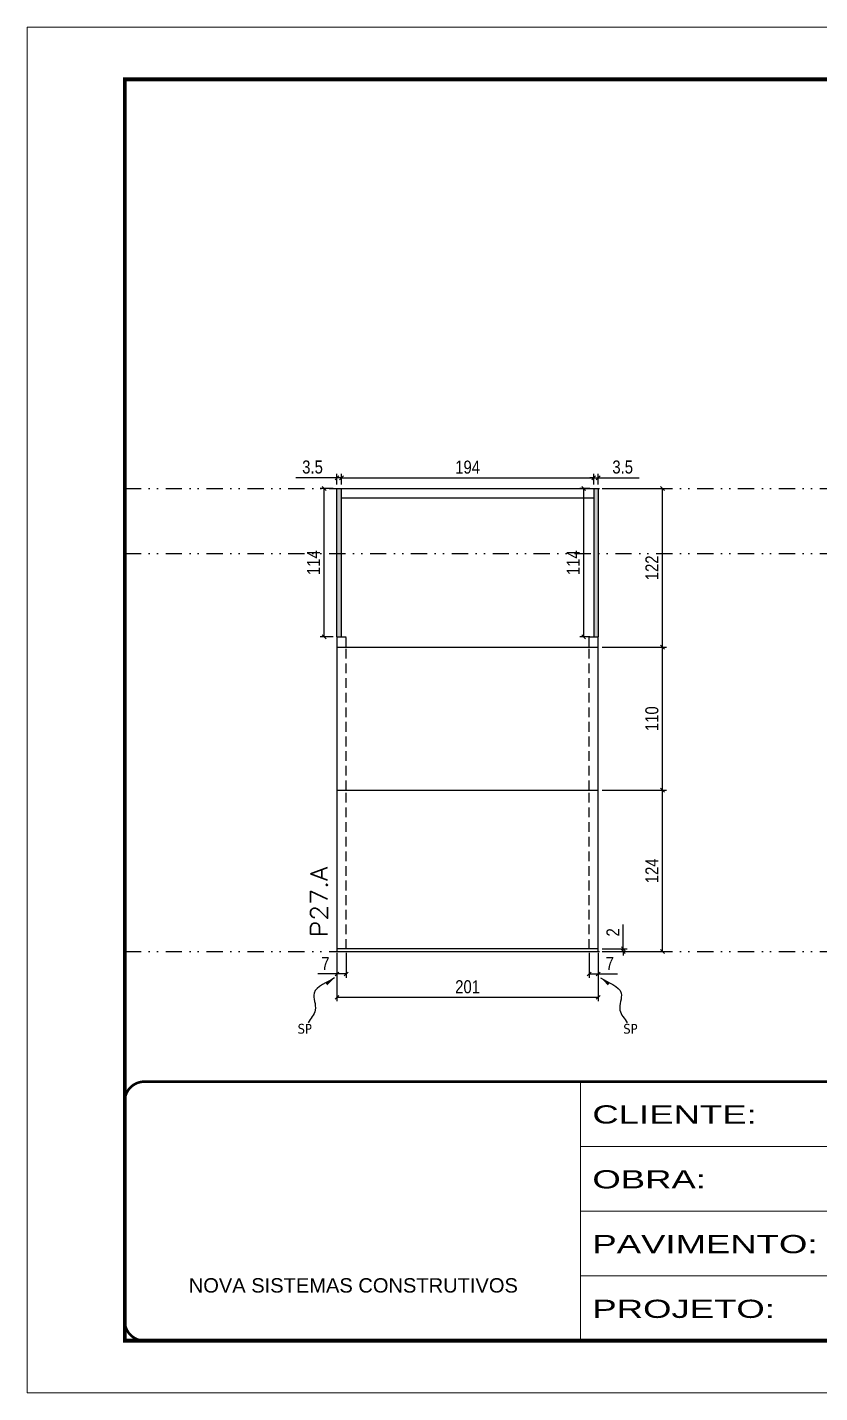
# Model space of a CAD drawing. Extents: x 14400 to 27878, y -21631 to 6985.
# Drawn here: x 15998 to 16608, y -6700 to -5650 of the extents above; entities that cross this region are included whole.
import ezdxf

# ---------------------------------------------------------------- set-up
doc = ezdxf.new("R2010")
doc.units = 0
for name, pattern in [('CONTINUO', [0]), ('DASHED', [0.75, 0.5, -0.25]), ('DIVIDE2', [0.625, 0.25, -0.125, 0, -0.125, 0, -0.125]), ('HIDDEN', [0.375, 0.25, -0.125])]:
    doc.linetypes.add(name, pattern=pattern)
for name, color, linetype in [('COTA', 241, 'Continuous'), ('Nível', 160, 'Continuous'), ('Painéis', 200, 'Continuous'), ('SARR_2.2x7', 40, 'Continuous'), ('Sarrafo de Pressão', 42, 'HIDDEN'), ('texto', 7, 'Continuous')]:
    doc.layers.add(name, color=color, linetype=linetype)
for name, color, linetype, lineweight in [('Folhas', 255, 'Continuous', 9), ('SARRAFO DE PRESSAO', 251, 'DASHED', 9), ('Texto Seção', 7, 'Continuous', 15)]:
    doc.layers.add(name, color=color, linetype=linetype, lineweight=lineweight)
doc.styles.add('ARIAL', font='arial.ttf')
doc.styles.add('COTA TECNICA', font='techl___.ttf', dxfattribs={"height": 10})
doc.styles.add('COTA TECNICA-50', font='techl___.ttf', dxfattribs={"height": 10})
doc.styles.add('REGUA-120', font='ROMANS.shx', dxfattribs={"height": 15})
doc.styles.get("Standard").update_dxf_attribs({"font": 'arial.ttf'})
doc.styles.add('Tecnologia', font='')
doc.styles.get('Tecnologia').set_extended_font_data('Forgotten Futurist')
doc.dimstyles.new('COTA PAINEL-50', dxfattribs={"dimtxt": 10, "dimasz": 3, "dimexe": 3, "dimexo": 3, "dimgap": 3, "dimtad": 1, "dimdec": 1, "dimzin": 12, "dimdsep": 46, "dimtxsty": 'COTA TECNICA-50', "dimblk1": 'OBLIQUE', "dimblk2": 'OBLIQUE', "dimsah": 1, "dimcen": 0.9, "dimclrd": 4, "dimclre": 4, "dimclrt": 240, "dimadec": 1, "dimazin": 3, "dimtfac": 1, "dimtdec": 1, "dimtmove": 0, "dimatfit": 3, "dimfxl": 1, "dimtolj": 1, "dimtzin": 12, "dimarcsym": 0})
doc.dimstyles.new('PAINEL', dxfattribs={"dimtxt": 10, "dimasz": 3, "dimexe": 3, "dimexo": 3, "dimgap": 3, "dimtad": 1, "dimdec": 1, "dimzin": 12, "dimdsep": 46, "dimtxsty": 'COTA TECNICA', "dimblk1": 'OBLIQUE', "dimblk2": 'OBLIQUE', "dimsah": 1, "dimcen": 0.9, "dimclrd": 4, "dimclre": 4, "dimclrt": 240, "dimadec": 1, "dimazin": 3, "dimtfac": 1, "dimtdec": 1, "dimtmove": 0, "dimatfit": 3, "dimfxl": 1, "dimtolj": 1, "dimtzin": 12, "dimarcsym": 0})
doc.dimstyles.get("Standard").update_dxf_attribs({"dimtxt": 0.18, "dimasz": 0.18, "dimexe": 0.18, "dimexo": 0.0625, "dimgap": 0.09, "dimtad": 0, "dimtih": 1, "dimtoh": 1, "dimdec": 4, "dimzin": 0, "dimdsep": 46, "dimtxsty": 'Standard', "dimcen": 0.09, "dimadec": 0, "dimazin": 0, "dimtfac": 1, "dimtdec": 4, "dimtofl": 0, "dimtmove": 0, "dimatfit": 3, "dimfxl": 1, "dimtolj": 1, "dimtzin": 0, "dimarcsym": 0})

# ---------------------------------------------------------------- blocks, each defined once
blk = doc.blocks.new('9999999999')
at = {"color": 30, "linetype": 'CONTINUO'}
for p, q in [((98564.6, 34230.2), (98564.6, 34429.4)), ((98564.6, 34379.6), (99584, 34379.6)), ((98564.6, 34329.8), (99488, 34329.8)), ((98564.6, 34280), (99488, 34280))]:
    blk.add_line(p, q, dxfattribs=at)
at = {"color": 30, "linetype": 'CONTINUO', "const_width": 2}
blk.add_lwpolyline([(99584, 34230.2), (99584, 34414.4, 0.414214), (99569, 34429.4), (98229, 34429.4, 0.414214), (98214, 34414.4), (98214, 34245.2, 0.414214), (98229, 34230.2), (99584, 34230.2)], format="xyb", dxfattribs=at)
at = {"layer": 'Folhas'}
blk.add_lwpolyline([(98139, 34190.2), (99624, 34190.2), (99624, 35240.2), (98139, 35240.2)], close=True, dxfattribs=at)
at = {"layer": 'Folhas', "color": 30, "const_width": 3}
blk.add_lwpolyline([(98214, 34230.2), (99584, 34230.2), (99584, 35200.2), (98214, 35200.2)], close=True, dxfattribs=at)
at = {"color": 7, "linetype": 'Continuous', "ltscale": 5, "style": 'ARIAL'}
blk.add_text('NOVA SISTEMAS CONSTRUTIVOS', height=11.059, dxfattribs=at).set_placement((98263.2, 34267.2))
at = {"layer": 'Folhas', "color": 7, "style": 'Tecnologia', "width": 1.5}
for s, p in [('CLIENTE:', (98573.7, 34397.2)), ('OBRA:', (98573.7, 34347.3)), ('PAVIMENTO:', (98573.7, 34297.5)), ('PROJETO:', (98573.7, 34247.7))]:
    blk.add_text(s, height=14, dxfattribs=at).set_placement(p)
blk = doc.blocks.new('_Oblique')
at = {"color": 0, "linetype": 'ByBlock', "lineweight": -2}
blk.add_line((-0.5, -0.5), (0.5, 0.5), dxfattribs=at)
blk = doc.blocks.new('*D2222')
at = {"layer": 'COTA', "color": 4, "lineweight": -2, "transparency": 16777216}
for p, q in [((16236.7, -6361.3), (16236.7, -6398.6)), ((16437.7, -6361.3), (16437.7, -6398.6)), ((16437.7, -6395.6), (16236.7, -6395.6))]:
    blk.add_line(p, q, dxfattribs=at)
at = {"layer": 'Defpoints', "color": 0, "transparency": 16777216}
for p in [(16236.7, -6358.3), (16437.7, -6358.3), (16236.7, -6395.6)]:
    blk.add_point(p, dxfattribs=at)
at = {"layer": 'COTA', "color": 4, "lineweight": -2, "transparency": 16777216, "xscale": 3, "yscale": 3, "zscale": 3, "rotation": 180}
blk.add_blockref('_Oblique', (16236.7, -6395.6), dxfattribs=at)
at = {"layer": 'COTA', "color": 4, "lineweight": -2, "transparency": 16777216, "xscale": 3, "yscale": 3, "zscale": 3}
blk.add_blockref('_Oblique', (16437.7, -6395.6), dxfattribs=at)
at = {"layer": 'COTA', "color": 240, "transparency": 16777216, "insert": (16337.2, -6387.5), "char_height": 10, "attachment_point": 5, "style": 'COTA TECNICA'}
blk.add_mtext('\\A1;201', dxfattribs=at)
blk = doc.blocks.new('*D2223')
at = {"layer": 'COTA', "color": 4, "lineweight": -2, "transparency": 16777216}
for p, q in [((16430.7, -6361.3), (16430.7, -6380.6)), ((16437.7, -6363.3), (16437.7, -6380.6)), ((16430.7, -6377.6), (16437.7, -6377.6)), ((16437.7, -6377.6), (16452.4, -6377.6))]:
    blk.add_line(p, q, dxfattribs=at)
at = {"layer": 'Defpoints', "color": 0, "transparency": 16777216}
for p in [(16430.7, -6358.3), (16437.7, -6360.3), (16437.7, -6377.6)]:
    blk.add_point(p, dxfattribs=at)
at = {"layer": 'COTA', "color": 4, "lineweight": -2, "transparency": 16777216, "xscale": 3, "yscale": 3, "zscale": 3, "rotation": 180}
blk.add_blockref('_Oblique', (16430.7, -6377.6), dxfattribs=at)
at = {"layer": 'COTA', "color": 4, "lineweight": -2, "transparency": 16777216, "xscale": 3, "yscale": 3, "zscale": 3}
blk.add_blockref('_Oblique', (16437.7, -6377.6), dxfattribs=at)
at = {"layer": 'COTA', "color": 240, "transparency": 16777216, "insert": (16446.6, -6369.5), "char_height": 10, "attachment_point": 5, "style": 'COTA TECNICA-50'}
blk.add_mtext('\\A1;7', dxfattribs=at)
blk = doc.blocks.new('*D2224')
at = {"layer": 'COTA', "color": 4, "lineweight": -2, "transparency": 16777216}
for p, q in [((16457, -6358.3), (16457, -6339.5)), ((16440.7, -6358.3), (16460, -6358.3)), ((16440.7, -6360.3), (16460, -6360.3)), ((16457, -6360.3), (16457, -6358.3)), ((16457, -6360.3), (16457, -6363.3))]:
    blk.add_line(p, q, dxfattribs=at)
at = {"layer": 'Defpoints', "color": 0, "transparency": 16777216}
for p in [(16437.7, -6358.3), (16437.7, -6360.3), (16457, -6360.3)]:
    blk.add_point(p, dxfattribs=at)
at = {"layer": 'COTA', "color": 4, "lineweight": -2, "transparency": 16777216, "xscale": 3, "yscale": 3, "zscale": 3}
for p, rotation in [((16457, -6358.3), 270), ((16457, -6360.3), 90)]:
    blk.add_blockref('_Oblique', p, dxfattribs=dict(at, rotation=rotation))
at = {"layer": 'COTA', "color": 240, "transparency": 16777216, "insert": (16449, -6345.6), "char_height": 10, "attachment_point": 5, "rotation": 90, "style": 'COTA TECNICA-50'}
blk.add_mtext('\\A1;2', dxfattribs=at)
blk = doc.blocks.new('*D2225')
at = {"layer": 'COTA', "color": 4, "lineweight": -2, "transparency": 16777216}
for p, q in [((16440.7, -6004.3), (16490.1, -6004.3)), ((16487.1, -6126.3), (16487.1, -6004.3)), ((16440.7, -6126.3), (16490.1, -6126.3))]:
    blk.add_line(p, q, dxfattribs=at)
at = {"layer": 'Defpoints', "color": 0, "transparency": 16777216}
for p in [(16437.7, -6004.3), (16487.1, -6004.3), (16437.7, -6126.3)]:
    blk.add_point(p, dxfattribs=at)
at = {"layer": 'COTA', "color": 4, "lineweight": -2, "transparency": 16777216, "xscale": 3, "yscale": 3, "zscale": 3}
for p, rotation in [((16487.1, -6004.3), 90), ((16487.1, -6126.3), 270)]:
    blk.add_blockref('_Oblique', p, dxfattribs=dict(at, rotation=rotation))
at = {"layer": 'COTA', "color": 240, "transparency": 16777216, "insert": (16479, -6065.3), "char_height": 10, "attachment_point": 5, "rotation": 90, "style": 'COTA TECNICA-50'}
blk.add_mtext('\\A1;122', dxfattribs=at)
blk = doc.blocks.new('*D2226')
at = {"layer": 'COTA', "color": 4, "linetype": 'ByBlock', "lineweight": -2, "transparency": 16777216}
for p, q in [((16440.7, -6236.3), (16490.1, -6236.3)), ((16487.1, -6360.3), (16487.1, -6236.3)), ((16440.7, -6360.3), (16490.1, -6360.3))]:
    blk.add_line(p, q, dxfattribs=at)
at = {"layer": 'Defpoints', "color": 0, "linetype": 'ByBlock', "transparency": 16777216}
for p in [(16437.7, -6236.3), (16487.1, -6236.3), (16437.7, -6360.3)]:
    blk.add_point(p, dxfattribs=at)
at = {"layer": 'COTA', "color": 4, "linetype": 'ByBlock', "lineweight": -2, "transparency": 16777216, "xscale": 3, "yscale": 3, "zscale": 3}
for p, rotation in [((16487.1, -6236.3), 90), ((16487.1, -6360.3), 270)]:
    blk.add_blockref('_Oblique', p, dxfattribs=dict(at, rotation=rotation))
at = {"layer": 'COTA', "color": 240, "linetype": 'ByBlock', "transparency": 16777216, "insert": (16479, -6298.3), "char_height": 10, "attachment_point": 5, "rotation": 90, "style": 'COTA TECNICA'}
blk.add_mtext('\\A1;124', dxfattribs=at)
blk = doc.blocks.new('*D2230')
at = {"layer": 'COTA', "color": 4, "lineweight": -2, "transparency": 16777216}
for p, q in [((16243.7, -6361.3), (16243.7, -6380.6)), ((16236.7, -6363.3), (16236.7, -6380.6)), ((16236.7, -6377.6), (16222, -6377.6)), ((16243.7, -6377.6), (16236.7, -6377.6))]:
    blk.add_line(p, q, dxfattribs=at)
at = {"layer": 'Defpoints', "color": 0, "transparency": 16777216}
for p in [(16236.7, -6360.3), (16243.7, -6358.3), (16236.7, -6377.6)]:
    blk.add_point(p, dxfattribs=at)
at = {"layer": 'COTA', "color": 4, "lineweight": -2, "transparency": 16777216, "xscale": 3, "yscale": 3, "zscale": 3, "rotation": 180}
blk.add_blockref('_Oblique', (16236.7, -6377.6), dxfattribs=at)
at = {"layer": 'COTA', "color": 4, "lineweight": -2, "transparency": 16777216, "xscale": 3, "yscale": 3, "zscale": 3}
blk.add_blockref('_Oblique', (16243.7, -6377.6), dxfattribs=at)
at = {"layer": 'COTA', "color": 240, "transparency": 16777216, "insert": (16227.8, -6369.5), "char_height": 10, "attachment_point": 5, "style": 'COTA TECNICA-50'}
blk.add_mtext('\\A1;7', dxfattribs=at)
blk = doc.blocks.new('*D3003')
at = {"layer": 'COTA', "color": 4, "lineweight": -2, "transparency": 16777216}
for p, q in [((16440.7, -6126.3), (16490.1, -6126.3)), ((16487.1, -6236.3), (16487.1, -6126.3)), ((16440.7, -6236.3), (16490.1, -6236.3))]:
    blk.add_line(p, q, dxfattribs=at)
at = {"layer": 'Defpoints', "color": 0, "transparency": 16777216}
for p in [(16437.7, -6126.3), (16487.1, -6126.3), (16437.7, -6236.3)]:
    blk.add_point(p, dxfattribs=at)
at = {"layer": 'COTA', "color": 4, "lineweight": -2, "transparency": 16777216, "xscale": 3, "yscale": 3, "zscale": 3}
for p, rotation in [((16487.1, -6126.3), 90), ((16487.1, -6236.3), 270)]:
    blk.add_blockref('_Oblique', p, dxfattribs=dict(at, rotation=rotation))
at = {"layer": 'COTA', "color": 240, "transparency": 16777216, "insert": (16479, -6181.3), "char_height": 10, "attachment_point": 5, "rotation": 90, "style": 'COTA TECNICA'}
blk.add_mtext('\\A1;110', dxfattribs=at)
blk = doc.blocks.new('*D3004')
at = {"layer": 'COTA', "color": 4, "lineweight": -2, "transparency": 16777216}
for p, q in [((16236.7, -6001.3), (16236.7, -5993)), ((16240.2, -6001.3), (16240.2, -5993)), ((16236.7, -5996), (16205.1, -5996)), ((16240.2, -5996), (16236.7, -5996)), ((16240.2, -5996), (16243.2, -5996))]:
    blk.add_line(p, q, dxfattribs=at)
at = {"layer": 'Defpoints', "color": 0, "transparency": 16777216}
for p in [(16236.7, -5996), (16236.7, -6004.3), (16240.2, -6004.3)]:
    blk.add_point(p, dxfattribs=at)
at = {"layer": 'COTA', "color": 4, "lineweight": -2, "transparency": 16777216, "xscale": 3, "yscale": 3, "zscale": 3}
blk.add_blockref('_Oblique', (16236.7, -5996), dxfattribs=at)
at = {"layer": 'COTA', "color": 4, "lineweight": -2, "transparency": 16777216, "xscale": 3, "yscale": 3, "zscale": 3, "rotation": 180}
blk.add_blockref('_Oblique', (16240.2, -5996), dxfattribs=at)
at = {"layer": 'COTA', "color": 240, "transparency": 16777216, "insert": (16217.9, -5987.8), "char_height": 10, "attachment_point": 5, "style": 'COTA TECNICA'}
blk.add_mtext('\\A1;3.5', dxfattribs=at)
blk = doc.blocks.new('*D3005')
at = {"layer": 'COTA', "color": 4, "lineweight": -2, "transparency": 16777216}
for p, q in [((16240.2, -6001.3), (16240.2, -5993)), ((16434.2, -6001.3), (16434.2, -5993)), ((16240.2, -5996), (16434.2, -5996))]:
    blk.add_line(p, q, dxfattribs=at)
at = {"layer": 'Defpoints', "color": 0, "transparency": 16777216}
for p in [(16240.2, -6004.3), (16434.2, -5996), (16434.2, -6004.3)]:
    blk.add_point(p, dxfattribs=at)
at = {"layer": 'COTA', "color": 4, "lineweight": -2, "transparency": 16777216, "xscale": 3, "yscale": 3, "zscale": 3, "rotation": 180}
blk.add_blockref('_Oblique', (16240.2, -5996), dxfattribs=at)
at = {"layer": 'COTA', "color": 4, "lineweight": -2, "transparency": 16777216, "xscale": 3, "yscale": 3, "zscale": 3}
blk.add_blockref('_Oblique', (16434.2, -5996), dxfattribs=at)
at = {"layer": 'COTA', "color": 240, "transparency": 16777216, "insert": (16337.2, -5987.9), "char_height": 10, "attachment_point": 5, "style": 'COTA TECNICA'}
blk.add_mtext('\\A1;194', dxfattribs=at)
blk = doc.blocks.new('*D3006')
at = {"layer": 'COTA', "color": 4, "lineweight": -2, "transparency": 16777216}
for p, q in [((16434.2, -6001.3), (16434.2, -5993)), ((16437.7, -6001.3), (16437.7, -5993)), ((16434.2, -5996), (16431.2, -5996)), ((16434.2, -5996), (16437.7, -5996)), ((16437.7, -5996), (16469.3, -5996))]:
    blk.add_line(p, q, dxfattribs=at)
at = {"layer": 'Defpoints', "color": 0, "transparency": 16777216}
for p in [(16434.2, -6004.3), (16437.7, -5996), (16437.7, -6004.3)]:
    blk.add_point(p, dxfattribs=at)
at = {"layer": 'COTA', "color": 4, "lineweight": -2, "transparency": 16777216, "xscale": 3, "yscale": 3, "zscale": 3}
blk.add_blockref('_Oblique', (16434.2, -5996), dxfattribs=at)
at = {"layer": 'COTA', "color": 4, "lineweight": -2, "transparency": 16777216, "xscale": 3, "yscale": 3, "zscale": 3, "rotation": 180}
blk.add_blockref('_Oblique', (16437.7, -5996), dxfattribs=at)
at = {"layer": 'COTA', "color": 240, "transparency": 16777216, "insert": (16456.5, -5987.8), "char_height": 10, "attachment_point": 5, "style": 'COTA TECNICA'}
blk.add_mtext('\\A1;3.5', dxfattribs=at)
blk = doc.blocks.new('*D3168')
at = {"layer": 'COTA', "color": 4, "lineweight": -2, "transparency": 16777216}
for p, q in [((16233.7, -6004.3), (16223.8, -6004.3)), ((16226.8, -6118.3), (16226.8, -6004.3)), ((16233.7, -6118.3), (16223.8, -6118.3))]:
    blk.add_line(p, q, dxfattribs=at)
at = {"layer": 'Defpoints', "color": 0, "transparency": 16777216}
for p in [(16226.8, -6004.3), (16236.7, -6004.3), (16236.7, -6118.3)]:
    blk.add_point(p, dxfattribs=at)
at = {"layer": 'COTA', "color": 4, "lineweight": -2, "transparency": 16777216, "xscale": 3, "yscale": 3, "zscale": 3}
for p, rotation in [((16226.8, -6004.3), 90), ((16226.8, -6118.3), 270)]:
    blk.add_blockref('_Oblique', p, dxfattribs=dict(at, rotation=rotation))
at = {"layer": 'COTA', "color": 240, "transparency": 16777216, "insert": (16218.7, -6061.3), "char_height": 10, "attachment_point": 5, "rotation": 90, "style": 'COTA TECNICA'}
blk.add_mtext('\\A1;114', dxfattribs=at)
blk = doc.blocks.new('*D3169')
at = {"layer": 'COTA', "color": 4, "lineweight": -2, "transparency": 16777216}
for p, q in [((16431.2, -6004.3), (16423.5, -6004.3)), ((16426.5, -6118.3), (16426.5, -6004.3)), ((16431.2, -6118.3), (16423.5, -6118.3))]:
    blk.add_line(p, q, dxfattribs=at)
at = {"layer": 'Defpoints', "color": 0, "transparency": 16777216}
for p in [(16426.5, -6004.3), (16434.2, -6004.3), (16434.2, -6118.3)]:
    blk.add_point(p, dxfattribs=at)
at = {"layer": 'COTA', "color": 4, "lineweight": -2, "transparency": 16777216, "xscale": 3, "yscale": 3, "zscale": 3}
for p, rotation in [((16426.5, -6004.3), 90), ((16426.5, -6118.3), 270)]:
    blk.add_blockref('_Oblique', p, dxfattribs=dict(at, rotation=rotation))
at = {"layer": 'COTA', "color": 240, "transparency": 16777216, "insert": (16418.5, -6061.3), "char_height": 10, "attachment_point": 5, "rotation": 90, "style": 'COTA TECNICA'}
blk.add_mtext('\\A1;114', dxfattribs=at)

msp = doc.modelspace()

# ---------------------------------------------------------------- hatches: boundary and pattern name
at = {"layer": 'COTA'}
h = msp.add_hatch(dxfattribs=at)
h.set_pattern_fill('AR-CONC', color=256, scale=0.03)
h.paths.add_polyline_path([(16240.205, -6004.316), (16236.705, -6004.316), (16236.705, -6054.316), (16240.205, -6054.316)])
h.paths.add_polyline_path([(16240.205, -6054.316), (16236.705, -6054.316), (16236.705, -6118.316), (16240.205, -6118.316)])
h.paths.add_polyline_path([(16437.705, -6004.316), (16434.205, -6004.316), (16434.205, -6054.316), (16437.705, -6054.316)])
h.paths.add_polyline_path([(16437.705, -6054.316), (16434.205, -6054.316), (16434.205, -6118.316), (16437.705, -6118.316)])

# ---------------------------------------------------------------- linework, layer by layer
for p, q in [((16236.705, -6118.316), (16236.705, -6004.316)), ((16236.705, -6004.316), (16240.205, -6004.316)), ((16434.205, -6004.316), (16437.705, -6004.316)), ((16437.705, -6004.316), (16437.705, -6118.316))]:
    msp.add_line(p, q, dxfattribs=at)
at = {"layer": 'Nível', "color": 4, "linetype": 'DIVIDE2', "ltscale": 50}
for p, q in [((16073.467, -6004.316), (17443.467, -6004.316)), ((16073.467, -6054.316), (17443.467, -6054.316)), ((16073.467, -6360.316), (17443.467, -6360.316))]:
    msp.add_line(p, q, dxfattribs=at)
at = {"layer": 'Painéis'}
for p, q in [((16240.205, -6118.316), (16240.205, -6004.316)), ((16240.205, -6004.316), (16434.205, -6004.316)), ((16434.205, -6004.316), (16434.205, -6118.316)), ((16236.705, -6118.316), (16236.705, -6358.316)), ((16236.705, -6118.316), (16243.705, -6118.316)), ((16430.705, -6118.316), (16437.705, -6118.316)), ((16437.705, -6358.316), (16437.705, -6118.316)), ((16236.705, -6126.316), (16437.705, -6126.316)), ((16236.705, -6236.316), (16437.705, -6236.316))]:
    msp.add_line(p, q, dxfattribs=at)
msp.add_lwpolyline([(16437.705, -6358.316), (16236.705, -6358.316), (16236.705, -6360.316), (16437.705, -6360.316)], close=True, dxfattribs=at)
at = {"layer": 'SARR_2.2x7'}
msp.add_line((16240.205, -6011.316), (16434.205, -6011.316), dxfattribs=at)
at = {"layer": 'Sarrafo de Pressão', "ltscale": 30}
for p, q in [((16243.705, -6126.316), (16243.705, -6118.316)), ((16430.705, -6126.316), (16430.705, -6118.316)), ((16243.705, -6236.316), (16243.705, -6126.316)), ((16430.705, -6236.316), (16430.705, -6126.316)), ((16243.705, -6358.316), (16243.705, -6236.316)), ((16430.705, -6358.316), (16430.705, -6236.316))]:
    msp.add_line(p, q, dxfattribs=at)

# ---------------------------------------------------------------- block references
at = {"layer": 'SARRAFO DE PRESSAO', "color": 6, "linetype": 'ByBlock'}
msp.add_blockref('9999999999', (-82140.511, -40889.804), dxfattribs=at)

# ---------------------------------------------------------------- texts
at = {"layer": 'texto', "color": 0, "char_height": 7.5, "attachment_point": 5}
for insert in [(16211.928, -6419.807), (16462.482, -6419.807)]:
    msp.add_mtext('{\\fTahoma|b0|i0|c0|p34;\\C4;SP}', dxfattribs=dict(at, insert=insert))
at = {"layer": 'Texto Seção', "style": 'REGUA-120', "width": 1.1}
msp.add_text('P27.A', height=13, rotation=90, dxfattribs=at).set_placement((16229.456, -6349.552))

# ---------------------------------------------------------------- dimensions: what is measured, and where the dimension line sits
at = {"layer": 'COTA'}
for base, p1, p2, dimstyle, picture, middle in [((16236.705, -5995.978), (16240.205, -6004.316), (16236.705, -6004.316), 'PAINEL', '*D3004', (16217.902, -5987.758)), ((16434.205, -5995.978), (16240.205, -6004.316), (16434.205, -6004.316), 'PAINEL', '*D3005', (16337.205, -5987.875)), ((16437.705, -5995.978), (16434.205, -6004.316), (16437.705, -6004.316), 'PAINEL', '*D3006', (16456.508, -5987.758)), ((16437.705, -6377.557), (16430.705, -6358.316), (16437.705, -6360.316), 'COTA PAINEL-50', '*D2223', (16446.57, -6369.484))]:
    dim = msp.add_linear_dim(base=base, p1=p1, p2=p2, dimstyle=dimstyle, dxfattribs=at)
    dim.commit()
    dim.dimension.update_dxf_attribs({"geometry": picture, "text_midpoint": middle})
for base, p1, p2, angle, dimstyle, picture, middle in [((16226.752, -6004.316), (16236.705, -6118.316), (16236.705, -6004.316), 90, 'PAINEL', '*D3168', (16218.679, -6061.316)), ((16426.535, -6004.316), (16434.205, -6118.316), (16434.205, -6004.316), 90, 'PAINEL', '*D3169', (16418.462, -6061.316)), ((16487.072, -6004.316), (16437.705, -6126.316), (16437.705, -6004.316), 90, 'COTA PAINEL-50', '*D2225', (16479.014, -6065.316)), ((16487.072, -6126.316), (16437.705, -6236.316), (16437.705, -6126.316), 90, 'PAINEL', '*D3003', (16478.97, -6181.316)), ((16236.705, -6377.557), (16243.705, -6358.316), (16236.705, -6360.316), 180, 'COTA PAINEL-50', '*D2230', (16227.839, -6369.484))]:
    dim = msp.add_linear_dim(base=base, p1=p1, p2=p2, angle=angle, dimstyle=dimstyle, dxfattribs=at)
    dim.commit()
    dim.dimension.update_dxf_attribs({"geometry": picture, "text_midpoint": middle})
at = {"layer": 'COTA', "linetype": 'ByBlock'}
dim = msp.add_aligned_dim(p1=(16437.705, -6360.316), p2=(16437.705, -6236.316), distance=-49.367, dimstyle='PAINEL', dxfattribs=at)
dim.commit()
dim.dimension.update_dxf_attribs({"geometry": '*D2226', "text_midpoint": (16478.999, -6298.316)})
at = {"layer": 'COTA'}
dim = msp.add_linear_dim(base=(16456.963, -6360.316), p1=(16437.705, -6358.316), p2=(16437.705, -6360.316), angle=90, dimstyle='COTA PAINEL-50', dxfattribs=at)
dim.commit()
dim.dimension.update_dxf_attribs({"geometry": '*D2224', "text_midpoint": (16456.963, -6345.569), "dimtype": 160})
dim = msp.add_linear_dim(base=(16236.705, -6395.58), p1=(16437.705, -6358.316), p2=(16236.705, -6358.316), angle=180, dimstyle='PAINEL', override={"dimarcsym": 2}, dxfattribs=at)
dim.commit()
dim.dimension.update_dxf_attribs({"geometry": '*D2222', "text_midpoint": (16337.205, -6387.477)})

# ---------------------------------------------------------------- leaders
at = {"layer": 'COTA', "path_type": 1}
for points in [[(16234.876, -6380.496), (16219.091, -6392.332), (16220.016, -6405.338), (16214.463, -6415.12)], [(16439.534, -6380.496), (16455.319, -6392.332), (16454.394, -6405.338), (16459.947, -6415.12)]]:
    msp.add_leader(points, dimstyle='Standard', override={"dimasz": 8}, dxfattribs=at)

doc.saveas('drawing.dxf')
